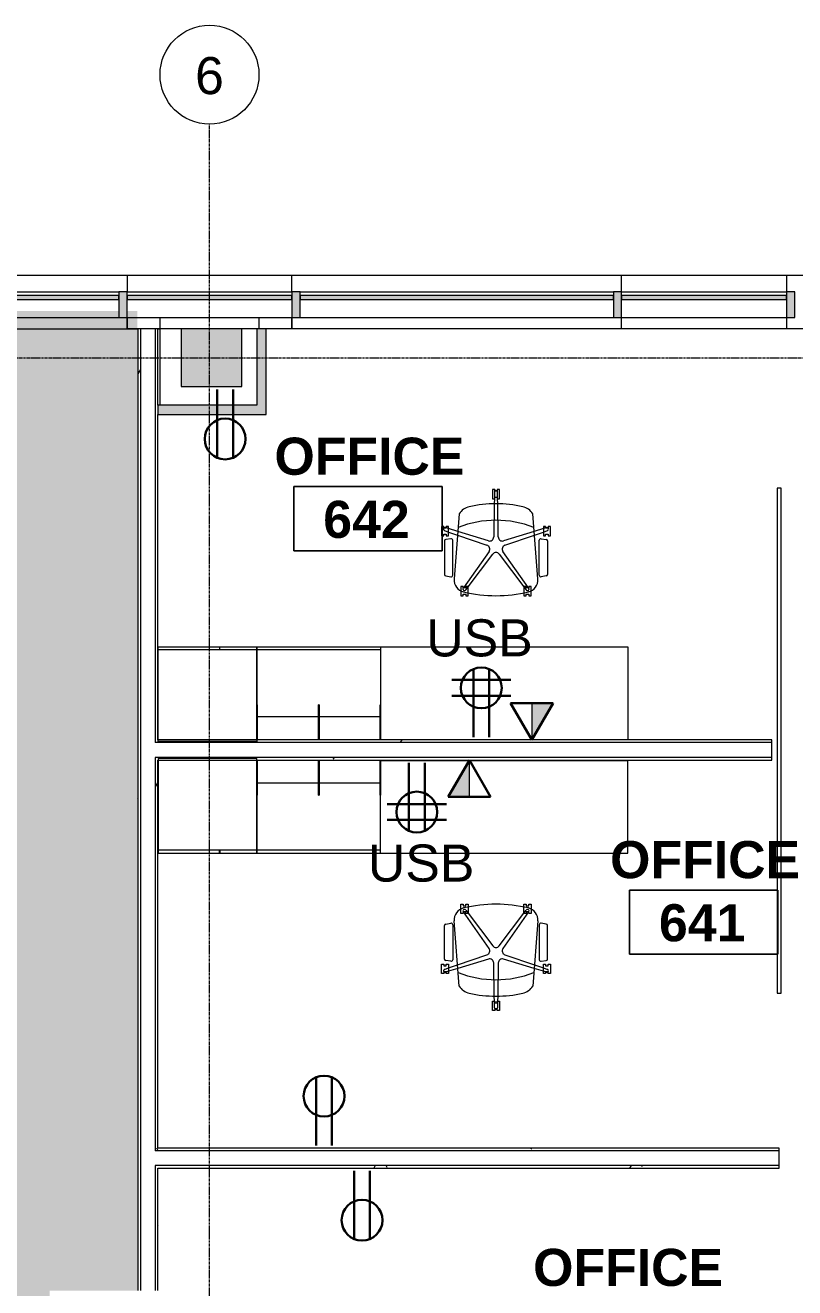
# Model space of a CAD drawing. Header units: inches. Extents: x 2468 to 4886, y -16 to 1381.
# Drawn here: x 3687.3 to 3874, y 1074.6 to 1380.8 of the extents above; entities that cross this region are included whole.
import ezdxf

# ---------------------------------------------------------------- set-up
doc = ezdxf.new("R2010")
doc.units = ezdxf.units.IN
doc.header["$MEASUREMENT"] = 0
doc.linetypes.add('Grid Line 1_2_', pattern=[0.875, 0.5, -0.125, 0.125, -0.125])
for name, color, linetype, lineweight in [('7200-WISCONSIN-AVE-6TH-FLOOR-031418_dwg', 8, 'Continuous', 9), ('A-ANNO-NOTE', 131, 'Continuous', 30), ('A-AREA-IDEN', 2, 'Continuous', 9), ('A-DETL-GENF', 92, 'Continuous', 9), ('A-GLAZ-CURT', 52, 'Continuous', 9), ('A-GLAZ-CWMG', 51, 'Continuous', 13), ('A-WALL', 113, 'Continuous', 13), ('A-WALL-PATT', 111, 'Continuous', 13), ('Bb-col', 7, 'Continuous', 9), ('Bb-cor', 7, 'Continuous', 9), ('I-FURN', 30, 'Continuous', 9), ('I-FURN-PNLS', 30, 'Continuous', 9), ('I-WALL', 2, 'Continuous', 13), ('Propidex Polylines', 7, 'Continuous', 9), ('S-COLS', 52, 'Continuous', 13), ('S-GRID', 1, 'Continuous', 9), ('S-GRID-IDEN', 1, 'Continuous', 9)]:
    doc.layers.add(name, color=color, linetype=linetype, lineweight=lineweight)
doc.styles.add('Swis721 Lt BT', font='swissl.ttf', dxfattribs={"height": 9})
doc.styles.add('Swis721 Lt BT_B', font='', dxfattribs={"height": 9})
doc.styles.get('Swis721 Lt BT_B').set_extended_font_data('Swis721 Lt BT', bold=True)
pattern_1 = [(0, (0, 0), (30.72, 7.68), [1.267, -21.773, 1.267, -21.773, -122.88]), (0, (0, 0), (30.72, 7.68), [-46.08, 1.267, -44.813, 1.267, -21.773, -53.76]), (0, (0, 0), (30.72, 7.68), [-115.2, 1.267, -14.093, 1.267, -37.133]), (120, (11.52, 3.84), (-22.011075, 22.7643), [1.267, -21.773, 1.267, -21.773, -122.88]), (120, (11.52, 3.84), (-22.011075, 22.7643), [-46.08, 1.267, -44.813, 1.267, -21.773, -53.76]), (120, (11.52, 3.84), (-22.011075, 22.7643), [-115.2, 1.267, -14.093, 1.267, -37.133]), (240, (15.36, 19.2), (-8.708925, -30.4443), [1.267, -21.773, 1.267, -21.773, -122.88]), (240, (15.36, 19.2), (-8.708925, -30.4443), [-46.08, 1.267, -44.813, 1.267, -21.773, -53.76]), (240, (15.36, 19.2), (-8.708925, -30.4443), [-115.2, 1.267, -14.093, 1.267, -37.133])]

# ---------------------------------------------------------------- blocks, each defined once
blk = doc.blocks.new('Concrete-Rectangular-Column - 14_ x 14_-4901127-6TH FLOOR POWER _ SIGNAL')
at = {"layer": 'S-COLS', "lineweight": 9}
blk.add_hatch(color=7, dxfattribs=at).paths.add_polyline_path([(-7, -7.375), (7, -7.375), (7, 7.375), (-7, 7.375)], flags=0)
at = {"layer": 'S-COLS', "color": 8, "lineweight": 20}
for p, q in [((7, 7.375), (-7, 7.375)), ((-7, 7.375), (-7, -7.375)), ((7, -7.375), (7, 7.375)), ((-7, -7.375), (7, -7.375))]:
    blk.add_line(p, q, dxfattribs=at)
blk = doc.blocks.new('F - EXECUTIVE DESK 4 - F - EXECUTIVE DESK 4-5845766-6TH FLOOR POWER _ SIGNAL')
at = {"layer": 'I-FURN'}
for p, q in [((-58, 85.61), (-58, 77.06)), ((-58, 77.06), (-58, 85.61)), ((-57.94, 77.06), (-57.94, 85.61)), ((-57.94, 85.61), (-57.94, 77.06)), ((-43.06, 85.61), (-43.06, 77.06)), ((-43.06, 77.06), (-43.06, 85.61)), ((-43, 85.61), (-43, 77.06)), ((-43, 77.06), (-43, 85.61)), ((-43, 77.06), (-43, 85.61)), ((-43, 85.61), (-43, 77.06)), ((-42.94, 77.06), (-42.94, 85.61)), ((-42.94, 85.61), (-42.94, 77.06)), ((-28.06, 85.61), (-28.06, 77.06)), ((-28.06, 77.06), (-28.06, 85.61)), ((-28, 77.06), (-28, 85.61)), ((-28, 85.61), (-28, 77.06)), ((-58, 77.06), (-57.94, 77.06)), ((-57.94, 77.06), (-58, 77.06)), ((-43.06, 77.06), (-43, 77.06)), ((-43, 77.06), (-43.06, 77.06)), ((-43, 77.06), (-42.94, 77.06)), ((-42.94, 77.06), (-43, 77.06)), ((-28.06, 77.06), (-28, 77.06)), ((-28, 77.06), (-28.06, 77.06)), ((-8.52, 50.63), (-7.95, 50.63)), ((-8.52, 49.48), (-8.52, 50.63)), ((-8.52, 48.38), (-8.52, 49.48)), ((-7.95, 50.63), (-7.95, 50.25)), ((-7.95, 50.25), (-7.33, 50.25)), ((-7.33, 50.63), (-6.77, 50.63)), ((-7.33, 50.25), (-7.33, 50.63)), ((-7.33, 49.23), (-6.77, 48.48)), ((-6.77, 50.63), (-6.77, 49.91)), ((-6.77, 49.91), (-6.77, 48.38)), ((6.77, 50.63), (7.33, 50.63)), ((6.77, 49.91), (6.77, 50.63)), ((6.77, 48.38), (6.77, 49.91)), ((6.77, 48.48), (7.33, 49.23)), ((7.33, 50.63), (7.33, 50.25)), ((7.33, 50.25), (7.95, 50.25)), ((7.95, 50.63), (8.52, 50.63)), ((7.95, 50.25), (7.95, 50.63)), ((8.52, 50.63), (8.52, 49.48)), ((8.52, 49.48), (8.52, 48.38)), ((-12.17, 45.82), (-10.94, 46.04)), ((-8.94, 30.77), (-10.16, 46.57)), ((-7.95, 48.38), (-8.52, 48.38)), ((-7.95, 48.75), (-7.95, 48.38)), ((-7.33, 48.75), (-7.95, 48.75)), ((-1.69, 39.89), (-7.92, 48.75)), ((-7.33, 48.38), (-7.33, 48.75)), ((-6.77, 48.38), (-7.33, 48.38)), ((-6.77, 48.48), (-0.8, 40.54)), ((0.8, 40.54), (6.77, 48.48)), ((7.92, 48.75), (1.69, 39.89)), ((7.33, 48.38), (6.77, 48.38)), ((7.33, 48.75), (7.33, 48.38)), ((7.95, 48.75), (7.33, 48.75)), ((7.95, 48.38), (7.95, 48.75)), ((8.52, 48.38), (7.95, 48.38)), ((10.16, 46.57), (8.94, 30.77)), ((12.17, 45.82), (10.94, 46.04)), ((-12.48, 37.34), (-12.48, 45.45)), ((-10.5, 45.67), (-10.5, 37.17)), ((10.5, 45.67), (10.5, 37.17)), ((12.48, 37.34), (12.48, 45.45)), ((-10.93, 36.8), (-12.16, 36.97)), ((-9.34, 35.92), (-2.18, 38.37)), ((-1.84, 37.32), (-9.27, 35.04)), ((9.27, 35.04), (1.84, 37.32)), ((2.18, 38.37), (9.34, 35.92)), ((10.93, 36.8), (12.16, 36.97)), ((-13.24, 36.1), (-12.68, 36.1)), ((-13.24, 33.85), (-13.24, 36.1)), ((-12.68, 33.85), (-13.24, 33.85)), ((-12.68, 36.1), (-12.68, 35.72)), ((-12.68, 35.72), (-12.05, 35.72)), ((-12.68, 34.22), (-12.68, 33.85)), ((-12.05, 34.22), (-12.68, 34.22)), ((-12.48, 34.84), (-11.49, 35.18)), ((-12.05, 34.18), (-12.25, 34.12)), ((-12.05, 36.1), (-11.49, 36.1)), ((-12.05, 35.72), (-12.05, 36.1)), ((-12.05, 33.84), (-12.05, 34.22)), ((-11.49, 33.84), (-12.05, 33.84)), ((-11.49, 34.36), (-12.01, 34.2)), ((-11.49, 36.1), (-11.49, 33.84)), ((-11.49, 35.18), (-9.34, 35.92)), ((-9.27, 35.04), (-11.49, 34.36)), ((-0.42, 28.36), (-0.55, 36.38)), ((0.55, 36.38), (0.42, 28.36)), ((11.49, 34.36), (9.27, 35.04)), ((9.34, 35.92), (11.49, 35.18)), ((11.49, 36.1), (12.05, 36.1)), ((11.49, 33.85), (11.49, 36.1)), ((11.49, 35.18), (12.48, 34.84)), ((12.01, 34.2), (11.49, 34.36)), ((12.05, 33.85), (11.49, 33.85)), ((12.05, 36.1), (12.05, 35.72)), ((12.05, 35.72), (12.68, 35.72)), ((12.05, 34.22), (12.05, 33.85)), ((12.68, 34.22), (12.05, 34.22)), ((12.25, 34.12), (12.05, 34.18)), ((12.68, 36.1), (13.24, 36.1)), ((12.68, 35.72), (12.68, 36.1)), ((12.68, 33.84), (12.68, 34.22)), ((13.24, 33.84), (12.68, 33.84)), ((13.24, 36.1), (13.24, 33.84)), ((-0.4, 27.11), (-0.42, 28.36)), ((0.42, 28.36), (0.4, 27.11)), ((-0.87, 27.11), (-0.31, 27.11)), ((-0.87, 24.87), (-0.87, 27.11)), ((-0.31, 24.87), (-0.87, 24.87)), ((-0.38, 25.5), (-0.4, 27.11)), ((-0.31, 27.11), (-0.31, 26.74)), ((-0.31, 26.74), (0.31, 26.74)), ((-0.31, 25.24), (-0.31, 24.87)), ((0.31, 25.24), (-0.31, 25.24)), ((0.31, 27.11), (0.88, 27.11)), ((0.31, 26.74), (0.31, 27.11)), ((0.31, 24.86), (0.31, 25.24)), ((0.88, 24.86), (0.31, 24.86)), ((0.4, 27.11), (0.38, 25.5)), ((0.88, 27.11), (0.88, 24.86))]:
    blk.add_line(p, q, dxfattribs=at)
for centre, radius, start, end in [((-7.17, 46.8), 3, 103.1926, 184.4149), ((-7.64, 49.02), 0.377, 146.6285, 201), ((-7.64, 49.02), 0.377, 82.7528, 141), ((0, 16.2), 34.43, 76.8074, 103.1926), ((-7.64, 49.02), 0.377, 36, 81), ((7.64, 49.02), 0.377, 84, 144), ((7.64, 49.02), 0.377, 39, 82.7592), ((7.17, 46.8), 3, 355.5851, 76.8074), ((7.64, 49.02), 0.377, 9, 33.3715), ((7.64, 49.02), 0.377, 326.3254, 9), ((-10.87, 45.67), 0.375, 0, 100), ((-7.64, 49.02), 0.377, 201, 213.6746), ((10.87, 45.67), 0.375, 80, 180), ((-12.1, 45.45), 0.375, 100, 180), ((12.1, 45.45), 0.375, 0, 80), ((-2.51, 39.31), 1, 342, 35.0912), ((0, 41.14), 1, 216.9088, 270), ((0, 41.14), 1, 270, 323.0912), ((2.51, 39.31), 1, 144.9088, 198), ((-12.1, 37.34), 0.375, 180, 262), ((-10.87, 37.17), 0.375, 262, 0), ((-2.51, 39.31), 1, 288.9088, 315.4544), ((-1.55, 36.37), 1, 54, 107.0912), ((-2.51, 39.31), 1, 317.9659, 342), ((-1.55, 36.37), 1, 0.9088, 54), ((1.55, 36.37), 1, 126, 179.0912), ((1.55, 36.37), 1, 72.9088, 126), ((2.51, 39.31), 1, 198, 222.0341), ((2.51, 39.31), 1, 224.5456, 251.0912), ((10.87, 37.17), 0.375, 180, 278), ((12.1, 37.34), 0.375, 278, 0), ((-12.36, 34.48), 0.377, 153, 213), ((-12.36, 34.48), 0.377, 108, 146.6414), ((-12.36, 34.48), 0.377, 213.9151, 224.5315), ((-12.36, 34.48), 0.377, 228, 288), ((0, 57.72), 25.39, 248.7648, 291.2352), ((12.36, 34.48), 0.377, 252, 312), ((12.36, 34.48), 0.377, 33.3586, 72), ((12.36, 34.48), 0.377, 327, 27), ((-5.62, 32.91), 3.95, 212.6919, 257.3081), ((5.62, 32.91), 3.95, 282.6919, 327.3081), ((0, 57.86), 29.53, 257.3081, 282.6919), ((0, 25.5), 0.377, 180, 210), ((0, 25.5), 0.377, 213.5582, 224.2857), ((0, 25.5), 0.377, 225, 315), ((0, 25.5), 0.377, 330, 0)]:
    blk.add_arc(centre, radius, start, end, dxfattribs=at)
at = {"layer": 'I-FURN-PNLS'}
for p, q in [((-58, 86), (-82, 86)), ((-82, 86), (-82, 63)), ((-58, 63), (-58, 86)), ((-58, 85.61), (-58, 77.06)), ((-58, 85.61), (-58, 77.06)), ((-57.94, 77.06), (-57.94, 85.61)), ((-43.06, 85.61), (-43.06, 77.06)), ((-43, 85.61), (-43, 77.06)), ((-43, 77.06), (-43, 85.61)), ((-42.94, 77.06), (-42.94, 85.61)), ((-28.06, 85.61), (-28.06, 77.06)), ((-28, 77.06), (-28, 85.61)), ((-28, 85.61), (-28, 85.53)), ((-28, 85.53), (32, 85.53)), ((32, 85.53), (32, 85.61)), ((32, 85.53), (32, 85.61)), ((32, 63), (32, 85.53)), ((-58, 80), (-58, 77.06)), ((-43.06, 80), (-57.94, 80)), ((-28.06, 80), (-42.94, 80)), ((-28, 77.06), (-28, 80)), ((-58, 77.06), (-57.94, 77.06)), ((-58, 77.06), (-58, 63.75)), ((-58, 77.06), (-58, 63)), ((-43.06, 77.06), (-43, 77.06)), ((-43, 77.06), (-42.94, 77.06)), ((-28.06, 77.06), (-28, 77.06)), ((-28, 63.75), (-28, 77.06)), ((-67.12, 63.75), (-82, 63.75)), ((-82, 63.75), (-82, 63)), ((-67.12, 63.75), (-82, 63.75)), ((-82, 63.75), (-82, 63)), ((-67.12, 63.75), (-82, 63.75)), ((-82, 63.75), (-82, 63)), ((-82, 63), (-58, 63)), ((-82, 63), (-67.12, 63)), ((-82, 63), (-67.12, 63)), ((-82, 63), (-67.12, 63)), ((-67.12, 63), (-67.12, 63.75)), ((-67.12, 63), (-67.12, 63.75)), ((-67.12, 63), (-67.12, 63.75)), ((-58, 63.75), (-67, 63.75)), ((-67, 63.75), (-67, 63)), ((-67, 63), (-58, 63)), ((-58, 63), (-58, 63.75)), ((-58, 63.75), (-58, 63)), ((-28, 63.75), (-58, 63.75)), ((-58, 63.75), (-58, 63)), ((-28, 63.75), (-58, 63.75)), ((-58, 63.75), (-58, 63)), ((-58, 63), (-28, 63)), ((-58, 63), (-28, 63)), ((-58, 63), (-28, 63)), ((-58, 63), (32, 63)), ((-28, 63), (-28, 63.75)), ((-28, 63), (-28, 63.75)), ((-28, 63), (-28, 63.75))]:
    blk.add_line(p, q, dxfattribs=at)
blk = doc.blocks.new('F - EXECUTIVE DESK 4 - F - EXECUTIVE DESK 4-V60-6TH FLOOR POWER _ SIGNAL')
at = {"layer": 'I-FURN'}
for p, q in [((-0.87, -24.87), (-0.87, -27.11)), ((-0.31, -24.87), (-0.87, -24.87)), ((-0.87, -27.11), (-0.31, -27.11)), ((-0.4, -27.11), (-0.42, -28.36)), ((-0.38, -25.5), (-0.4, -27.11)), ((-0.31, -25.24), (-0.31, -24.87)), ((0.31, -25.24), (-0.31, -25.24)), ((-0.31, -27.11), (-0.31, -26.74)), ((-0.31, -26.74), (0.31, -26.74)), ((0.88, -24.86), (0.31, -24.86)), ((0.31, -24.86), (0.31, -25.24)), ((0.31, -26.74), (0.31, -27.11)), ((0.31, -27.11), (0.88, -27.11)), ((0.4, -27.11), (0.38, -25.5)), ((0.42, -28.36), (0.4, -27.11)), ((0.88, -27.11), (0.88, -24.86)), ((-0.42, -28.36), (-0.55, -36.38)), ((0.55, -36.38), (0.42, -28.36)), ((-8.94, -30.77), (-10.16, -46.57)), ((10.16, -46.57), (8.94, -30.77)), ((-13.24, -33.85), (-13.24, -36.1)), ((-12.68, -33.85), (-13.24, -33.85)), ((-13.24, -36.1), (-12.68, -36.1)), ((-12.68, -34.22), (-12.68, -33.85)), ((-12.05, -34.22), (-12.68, -34.22)), ((-12.68, -36.1), (-12.68, -35.72)), ((-12.68, -35.72), (-12.05, -35.72)), ((-12.48, -34.84), (-11.49, -35.18)), ((-12.05, -34.18), (-12.25, -34.12)), ((-11.49, -33.84), (-12.05, -33.84)), ((-12.05, -33.84), (-12.05, -34.22)), ((-12.05, -35.72), (-12.05, -36.1)), ((-12.05, -36.1), (-11.49, -36.1)), ((-11.49, -34.36), (-12.01, -34.2)), ((-11.49, -36.1), (-11.49, -33.84)), ((-9.27, -35.04), (-11.49, -34.36)), ((-11.49, -35.18), (-9.34, -35.92)), ((-9.34, -35.92), (-2.18, -38.37)), ((-1.84, -37.32), (-9.27, -35.04)), ((9.27, -35.04), (1.84, -37.32)), ((2.18, -38.37), (9.34, -35.92)), ((11.49, -34.36), (9.27, -35.04)), ((9.34, -35.92), (11.49, -35.18)), ((11.49, -33.85), (11.49, -36.1)), ((12.05, -33.85), (11.49, -33.85)), ((12.01, -34.2), (11.49, -34.36)), ((11.49, -35.18), (12.48, -34.84)), ((11.49, -36.1), (12.05, -36.1)), ((12.05, -34.22), (12.05, -33.85)), ((12.25, -34.12), (12.05, -34.18)), ((12.68, -34.22), (12.05, -34.22)), ((12.05, -36.1), (12.05, -35.72)), ((12.05, -35.72), (12.68, -35.72)), ((13.24, -33.84), (12.68, -33.84)), ((12.68, -33.84), (12.68, -34.22)), ((12.68, -35.72), (12.68, -36.1)), ((12.68, -36.1), (13.24, -36.1)), ((13.24, -36.1), (13.24, -33.84)), ((-12.48, -37.34), (-12.48, -45.45)), ((-10.93, -36.8), (-12.16, -36.97)), ((-10.5, -45.67), (-10.5, -37.17)), ((10.5, -45.67), (10.5, -37.17)), ((10.93, -36.8), (12.16, -36.97)), ((12.48, -37.34), (12.48, -45.45)), ((-1.69, -39.89), (-7.92, -48.75)), ((-6.77, -48.48), (-0.8, -40.54)), ((0.8, -40.54), (6.77, -48.48)), ((7.92, -48.75), (1.69, -39.89)), ((-12.17, -45.82), (-10.94, -46.04)), ((12.17, -45.82), (10.94, -46.04)), ((-8.52, -48.38), (-8.52, -49.48)), ((-7.95, -48.38), (-8.52, -48.38)), ((-7.95, -48.75), (-7.95, -48.38)), ((-7.33, -48.75), (-7.95, -48.75)), ((-6.77, -48.38), (-7.33, -48.38)), ((-7.33, -48.38), (-7.33, -48.75)), ((-7.33, -49.23), (-6.77, -48.48)), ((-6.77, -49.91), (-6.77, -48.38)), ((6.77, -48.38), (6.77, -49.91)), ((7.33, -48.38), (6.77, -48.38)), ((6.77, -48.48), (7.33, -49.23)), ((7.33, -48.75), (7.33, -48.38)), ((7.95, -48.75), (7.33, -48.75)), ((8.52, -48.38), (7.95, -48.38)), ((7.95, -48.38), (7.95, -48.75)), ((8.52, -49.48), (8.52, -48.38)), ((-8.52, -49.48), (-8.52, -50.63)), ((-8.52, -50.63), (-7.95, -50.63)), ((-7.95, -50.63), (-7.95, -50.25)), ((-7.95, -50.25), (-7.33, -50.25)), ((-7.33, -50.25), (-7.33, -50.63)), ((-7.33, -50.63), (-6.77, -50.63)), ((-6.77, -50.63), (-6.77, -49.91)), ((6.77, -49.91), (6.77, -50.63)), ((6.77, -50.63), (7.33, -50.63)), ((7.33, -50.63), (7.33, -50.25)), ((7.33, -50.25), (7.95, -50.25)), ((7.95, -50.25), (7.95, -50.63)), ((7.95, -50.63), (8.52, -50.63)), ((8.52, -50.63), (8.52, -49.48)), ((-58, -77.06), (-58, -85.61)), ((-57.94, -77.06), (-58, -77.06)), ((-58, -77.06), (-57.94, -77.06)), ((-58, -85.61), (-58, -77.06)), ((-57.94, -85.61), (-57.94, -77.06)), ((-57.94, -77.06), (-57.94, -85.61)), ((-43, -77.06), (-43.06, -77.06)), ((-43.06, -77.06), (-43.06, -85.61)), ((-43.06, -85.61), (-43.06, -77.06)), ((-43.06, -77.06), (-43, -77.06)), ((-43, -77.06), (-43, -85.61)), ((-42.94, -77.06), (-43, -77.06)), ((-43, -77.06), (-42.94, -77.06)), ((-43, -85.61), (-43, -77.06)), ((-43, -85.61), (-43, -77.06)), ((-43, -77.06), (-43, -85.61)), ((-42.94, -85.61), (-42.94, -77.06)), ((-42.94, -77.06), (-42.94, -85.61)), ((-28, -77.06), (-28.06, -77.06)), ((-28.06, -77.06), (-28.06, -85.61)), ((-28.06, -85.61), (-28.06, -77.06)), ((-28.06, -77.06), (-28, -77.06)), ((-28, -85.61), (-28, -77.06)), ((-28, -77.06), (-28, -85.61))]:
    blk.add_line(p, q, dxfattribs=at)
for centre, radius, start, end in [((0, -25.5), 0.377, 150, 180), ((0, -25.5), 0.377, 135.7143, 146.4418), ((0, -25.5), 0.377, 45, 135), ((0, -25.5), 0.377, 360, 30), ((-5.62, -32.91), 3.95, 102.6919, 147.3081), ((0, -57.86), 29.53, 77.3081, 102.6919), ((5.62, -32.91), 3.95, 32.6919, 77.3081), ((0, -57.72), 25.39, 68.7648, 111.2352), ((-12.36, -34.48), 0.377, 147, 207), ((-12.36, -34.48), 0.377, 135.4685, 146.0849), ((-12.36, -34.48), 0.377, 213.3586, 252), ((-12.36, -34.48), 0.377, 72, 132), ((-1.55, -36.37), 1, 306, 359.0912), ((1.55, -36.37), 1, 180.9088, 234), ((12.36, -34.48), 0.377, 48, 108), ((12.36, -34.48), 0.377, 288, 326.6414), ((12.36, -34.48), 0.377, 333, 33), ((-12.1, -37.34), 0.375, 98, 180), ((-10.87, -37.17), 0.375, 0, 98), ((-2.51, -39.31), 1, 44.5456, 71.0912), ((-1.55, -36.37), 1, 252.9088, 306), ((-2.51, -39.31), 1, 18, 42.0341), ((-2.51, -39.31), 1, 324.9088, 18), ((1.55, -36.37), 1, 234, 287.0912), ((2.51, -39.31), 1, 162, 215.0912), ((2.51, -39.31), 1, 137.9659, 162), ((2.51, -39.31), 1, 108.9088, 135.4544), ((10.87, -37.17), 0.375, 82, 180), ((12.1, -37.34), 0.375, 0, 82), ((0, -41.14), 1, 90, 143.0912), ((0, -41.14), 1, 36.9088, 90), ((-12.1, -45.45), 0.375, 180, 260), ((-10.87, -45.67), 0.375, 260, 0), ((10.87, -45.67), 0.375, 180, 280), ((12.1, -45.45), 0.375, 280, 0), ((-7.17, -46.8), 3, 175.5851, 256.8074), ((-7.64, -49.02), 0.377, 146.3254, 189), ((7.17, -46.8), 3, 283.1926, 4.4149), ((7.64, -49.02), 0.377, 21, 33.6746), ((7.64, -49.02), 0.377, 6, 21), ((7.64, -49.02), 0.377, 351, 6), ((-7.64, -49.02), 0.377, 189, 213.3715), ((-7.64, -49.02), 0.377, 219, 277.2472), ((0, -16.2), 34.43, 256.8074, 283.1926), ((-7.64, -49.02), 0.377, 279, 324), ((7.64, -49.02), 0.377, 216, 231), ((7.64, -49.02), 0.377, 231, 246), ((7.64, -49.02), 0.377, 246, 261), ((7.64, -49.02), 0.377, 261, 276), ((7.64, -49.02), 0.377, 277.2408, 291), ((7.64, -49.02), 0.377, 291, 306), ((7.64, -49.02), 0.377, 306, 321), ((7.64, -49.02), 0.377, 326.6285, 336), ((7.64, -49.02), 0.377, 336, 351)]:
    blk.add_arc(centre, radius, start, end, dxfattribs=at)
at = {"layer": 'I-FURN-PNLS'}
for p, q in [((-82, -63), (-58, -63)), ((-82, -86), (-82, -63)), ((-82, -63), (-67.12, -63)), ((-82, -63.75), (-82, -63)), ((-82, -63), (-67.12, -63)), ((-82, -63.75), (-82, -63)), ((-82, -63), (-67.12, -63)), ((-82, -63.75), (-82, -63)), ((-67.12, -63.75), (-82, -63.75)), ((-67.12, -63.75), (-82, -63.75)), ((-67.12, -63.75), (-82, -63.75)), ((-67.12, -63), (-67.12, -63.75)), ((-67.12, -63), (-67.12, -63.75)), ((-67.12, -63), (-67.12, -63.75)), ((-67, -63), (-58, -63)), ((-67, -63.75), (-67, -63)), ((-58, -63.75), (-67, -63.75)), ((-58, -63), (-58, -86)), ((-58, -63), (-58, -63.75)), ((-58, -63), (-28, -63)), ((-58, -63.75), (-58, -63)), ((-58, -63), (-28, -63)), ((-58, -63.75), (-58, -63)), ((-58, -63), (-28, -63)), ((-58, -63.75), (-58, -63)), ((-58, -63), (32, -63)), ((-58, -77.06), (-58, -63)), ((-58, -77.06), (-58, -63.75)), ((-28, -63.75), (-58, -63.75)), ((-28, -63.75), (-58, -63.75)), ((-28, -63), (-28, -63.75)), ((-28, -63), (-28, -63.75)), ((-28, -63), (-28, -63.75)), ((-28, -63.75), (-28, -77.06)), ((32, -63), (32, -85.53)), ((-58, -77.06), (-57.94, -77.06)), ((-58, -85.61), (-58, -77.06)), ((-58, -80), (-58, -77.06)), ((-58, -85.61), (-58, -77.06)), ((-57.94, -77.06), (-57.94, -85.61)), ((-43.06, -77.06), (-43, -77.06)), ((-43.06, -85.61), (-43.06, -77.06)), ((-43, -77.06), (-42.94, -77.06)), ((-43, -85.61), (-43, -77.06)), ((-43, -77.06), (-43, -85.61)), ((-42.94, -77.06), (-42.94, -85.61)), ((-28.06, -77.06), (-28, -77.06)), ((-28.06, -85.61), (-28.06, -77.06)), ((-28, -77.06), (-28, -85.61)), ((-28, -77.06), (-28, -80)), ((-43.06, -80), (-57.94, -80)), ((-28.06, -80), (-42.94, -80)), ((-28, -85.53), (32, -85.53)), ((-28, -85.61), (-28, -85.53)), ((32, -85.53), (32, -85.61)), ((32, -85.53), (32, -85.61)), ((-58, -86), (-82, -86))]:
    blk.add_line(p, q, dxfattribs=at)
blk = doc.blocks.new('System Panel - Glazed-5942874-6TH FLOOR POWER _ SIGNAL')
at = {"layer": 'A-GLAZ-CURT', "lineweight": 13}
for p, q in [((61.25, 0.5), (-61.25, 0.5)), ((-61.25, 0.5), (-61.25, -0.5)), ((61.25, -0.5), (61.25, 0.5)), ((-61.25, -0.5), (61.25, -0.5))]:
    blk.add_line(p, q, dxfattribs=at)
blk = doc.blocks.new('System Panel - Glazed-5927131-6TH FLOOR POWER _ SIGNAL')
at = {"layer": 'A-GLAZ-CURT'}
blk.add_hatch(color=7, dxfattribs=at).paths.add_polyline_path([(-38, 0.5), (-38, -0.5), (38, -0.5), (38, 0.5), (25.89, 0.5)], flags=0)
at = {"layer": 'A-GLAZ-CURT', "color": 8, "lineweight": 20}
for p, q in [((38, 0.5), (-38, 0.5)), ((-38, 0.5), (-38, -0.5)), ((38, -0.5), (38, 0.5)), ((-38, -0.5), (38, -0.5))]:
    blk.add_line(p, q, dxfattribs=at)
blk = doc.blocks.new('System Panel - Glazed-5927132-6TH FLOOR POWER _ SIGNAL')
at = {"layer": 'A-GLAZ-CURT'}
blk.add_hatch(color=7, dxfattribs=at).paths.add_polyline_path([(-20, 0.5), (-20, -0.5), (20, -0.5), (20, 0.5)], flags=0)
at = {"layer": 'A-GLAZ-CURT', "color": 8, "lineweight": 20}
for p, q in [((20, 0.5), (-20, 0.5)), ((-20, 0.5), (-20, -0.5)), ((20, -0.5), (20, 0.5)), ((-20, -0.5), (20, -0.5))]:
    blk.add_line(p, q, dxfattribs=at)
blk = doc.blocks.new('Rectangular Mullion - 2_ x 6_ rectangular-5927116-6TH FLOOR POWER _ SIGNAL')
at = {"layer": 'A-GLAZ-CWMG', "lineweight": 9}
blk.add_hatch(color=7, dxfattribs=at).paths.add_polyline_path([(-1, 1.37), (1, 1.37), (1, -4.88), (-1, -4.88), (-1, -3.1)], flags=0)
at = {"layer": 'A-GLAZ-CWMG', "color": 8, "lineweight": 20}
for p, q in [((-1, 1.37), (1, 1.37)), ((-1, -4.88), (-1, 1.37)), ((1, 1.37), (1, -4.88)), ((1, -4.88), (-1, -4.88))]:
    blk.add_line(p, q, dxfattribs=at)
blk = doc.blocks.new('Rectangular Mullion - 2_ x 6_ rectangular-5911032-6TH FLOOR POWER _ SIGNAL')
at = {"layer": 'A-GLAZ-CWMG', "lineweight": 9}
for p, q in [((4354, 1316.13), (4430, 1316.13)), ((4354, 1309.88), (4430, 1309.88))]:
    blk.add_line(p, q, dxfattribs=at)
blk = doc.blocks.new('Rectangular Mullion - 2_ x 6_ rectangular-5911033-6TH FLOOR POWER _ SIGNAL')
at = {"layer": 'A-GLAZ-CWMG', "lineweight": 9}
for p, q in [((3112, 1316.13), (3152, 1316.13)), ((3112, 1309.88), (3152, 1309.88))]:
    blk.add_line(p, q, dxfattribs=at)
blk = doc.blocks.new('7200-WISCONSIN-AVE-6TH-FLOOR-031418_dwg-5450642-6TH FLOOR POWER _ SIGNAL')
at = {"layer": 'Bb-col'}
for p, q in [((3720, 1288.63), (3720, 1309.88)), ((3720, 1288.63), (3720, 1309.88)), ((3744, 1309.88), (3744, 1307.13)), ((3744, 1309.88), (3744, 1307.13))]:
    blk.add_line(p, q, dxfattribs=at)
at = {"layer": 'Bb-cor'}
for p, q in [((3712, 1320.13), (3712, 1316.13)), ((3832, 1307.13), (3832, 1309.88)), ((3872, 1309.88), (3872, 1307.13)), ((3719.48, 1307.13), (3720, 1307.13)), ((3752, 1307.13), (3745.75, 1307.13))]:
    blk.add_line(p, q, dxfattribs=at)
at = {"layer": 'Bb-cor', "flags": 128}
for points in [[(3632, 1320.13), (3712, 1320.13), (3752, 1320.13)], [(3752, 1316.13), (3752, 1320.13), (3832, 1320.13)], [(3832, 1316.13), (3832, 1320.13), (3872, 1320.13), (3872, 1316.13)], [(3872, 1320.13), (3952, 1320.13), (3992, 1320.13)], [(3632, 1309.88), (3632, 1307.13), (3712, 1307.13)], [(3712, 1309.88), (3712, 1307.13), (3714.61, 1307.13)], [(3947.94, 1307.13), (3872, 1307.13), (3832, 1307.13), (3752, 1307.13), (3752, 1309.88)]]:
    blk.add_lwpolyline(points, dxfattribs=at)
at = {"layer": 'Propidex Polylines'}
for p, q in [((3725.12, 1307.13), (3719.48, 1307.13)), ((3743.5, 1307.13), (3739.87, 1307.13))]:
    blk.add_line(p, q, dxfattribs=at)
at = {"layer": 'Propidex Polylines', "flags": 128}
for points in [[(3714.61, 1307.13), (3712, 1307.13), (3712, 1309.88)], [(3752, 1309.88), (3752, 1307.13), (3745.75, 1307.13)], [(3872, 1309.88), (3872, 1307.13), (3832, 1307.13), (3832, 1309.88)]]:
    blk.add_lwpolyline(points, dxfattribs=at)
blk = doc.blocks.new('Room Tag - Room Name and Number-3379422-6TH FLOOR POWER _ SIGNAL')
at = {"layer": 'A-AREA-IDEN'}
for p, q in [((-0.1881, -0.1636), (-0.1881, -0.0018)), ((-0.1881, -0.0018), (0.1869, -0.0018)), ((0.1869, -0.0018), (-0.1881, -0.0018)), ((-0.1881, -0.0018), (-0.1881, -0.1636)), ((0.1869, -0.0018), (0.1869, -0.1636)), ((0.1869, -0.1636), (0.1869, -0.0018)), ((0.1869, -0.1636), (-0.1881, -0.1636)), ((-0.1881, -0.1636), (0.1869, -0.1636))]:
    blk.add_line(p, q, dxfattribs=at)
blk = doc.blocks.new('Grid - Grid Head - Circle-50561-6TH FLOOR POWER _ SIGNAL')
at = {"layer": 'S-GRID-IDEN'}
blk.add_circle((0, 0), 0.125, dxfattribs=at)

msp = doc.modelspace()

# ---------------------------------------------------------------- hatches: boundary and pattern name
at = {"layer": 'A-ANNO-NOTE', "lineweight": 9}
for points in [[(3810.2, 1207.44), (3815.36, 1216.37), (3810.2, 1216.37)], [(3795.05, 1193.63), (3795.05, 1202.56), (3789.89, 1193.63), (3791.79, 1193.63)]]:
    msp.add_hatch(color=256, dxfattribs=at).paths.add_polyline_path(points, flags=0)
at = {"layer": 'A-DETL-GENF'}
h = msp.add_hatch(color=9, dxfattribs=at)
h.paths.add_polyline_path([(3783.5, 691.12), (3829.75, 691.12), (3829.75, 712.12), (3783.5, 712.12), (3783.5, 709.01)], flags=0)
h.paths.add_polyline_path([(3839.7, 715.62), (3960.5, 715.62), (3960.5, 808.12), (3960, 808.12), (3960, 831.12), (3957.25, 831.12), (3957.25, 833.98), (3917.25, 833.98), (3917.25, 831.12), (3916, 831.12), (3916, 808.62), (3783.5, 808.62), (3783.5, 715.62), (3835.12, 715.62)], flags=0)
h.paths.add_polyline_path([(3780, 715.62), (3780, 831.12), (3744, 831.12), (3744, 808.12), (3720, 808.12), (3720, 831.12), (3718.25, 831.12), (3718.25, 833.98), (3678.25, 833.98), (3678.25, 831.12), (3676, 831.12), (3676, 715.62), (3776.06, 715.62)], flags=0)
h.paths.add_polyline_path([(3672.5, 715.62), (3672.5, 831.12), (3643.5, 831.12), (3643.5, 715.62)], flags=0)
h.paths.add_polyline_path([(3969.31, 766.13), (3982.75, 766.13), (3982.75, 808.12), (3964, 808.12), (3964, 766.13)], flags=0)
h.paths.add_polyline_path([(2815.72, 1310.42), (2809.11, 1330.21), (2811, 1330.85), (2817.62, 1311.05)], flags=0)
h.paths.add_polyline_path([(2662.35, 805.76), (2833.81, 865.19), (2817.01, 915.45), (2808.71, 912.67), (2787.78, 975.27), (2795.61, 977.89), (2771.67, 1049.52), (2757.94, 1044.93), (2750.33, 1067.69), (2773.1, 1075.3), (2780.7, 1052.54), (2776.41, 1051.1), (2801.46, 976.15), (2793.63, 973.54), (2812.34, 917.58), (2819.22, 919.88), (2837.85, 864.14), (2922.38, 892.4), (2921.3, 895.52), (2921.77, 895.69), (2903.61, 948.09), (2940.61, 960.46), (2946.33, 943.39), (2990.89, 958.29), (2982.89, 982.23), (2986.21, 983.34), (2986.92, 981.21), (3035.29, 997.38), (3034.02, 1001.17), (3037.82, 1002.44), (3036.55, 1006.23), (3040.34, 1007.5), (3028.3, 1043.54), (3024.5, 1042.29), (3023.23, 1046.07), (3019.44, 1044.8), (3018.17, 1048.59), (3012.48, 1046.69), (3011.37, 1050.01), (3045.52, 1061.42), (2993.52, 1216.96), (2845.1, 1167.35), (2876.96, 1072.03), (2919.16, 1086.14), (2939.29, 1025.91), (2968.69, 1035.74), (2973.53, 1021.28), (2970.21, 1020.17), (2966.48, 1031.31), (2929.08, 1018.81), (2927.97, 1022.13), (2930.76, 1023.06), (2912.53, 1077.6), (2868.9, 1063.01), (2887.13, 1008.48), (2895.72, 1011.35), (2896.83, 1008.03), (2884.92, 1004.05), (2834.67, 1154.37), (2833.37, 1153.94), (2826.91, 1173.26), (2846.23, 1179.72), (2836.84, 1207.82), (2848.69, 1211.78), (2857.89, 1184.28), (2938.5, 1211.22), (2906.8, 1306.07), (2826.19, 1279.12), (2835.38, 1251.61), (2823.52, 1247.65), (2803.89, 1306.46), (2815.72, 1310.42), (2824.92, 1282.91), (2905.53, 1309.86), (2897.68, 1333.34), (2810.17, 1333.34), (2810.92, 1331.08), (2809.03, 1330.45), (2808.06, 1333.34), (2661, 1333.34), (2670.13, 1306.03), (2658.28, 1302.07), (2649.08, 1329.57), (2560.85, 1300.08), (2592.56, 1205.24), (2680.78, 1234.73), (2671.59, 1262.24), (2683.45, 1266.2), (2703.1, 1207.4), (2691.25, 1203.43), (2682.05, 1230.94), (2593.82, 1201.45), (2625.53, 1106.6), (2713.76, 1136.1), (2704.56, 1163.6), (2716.42, 1167.56), (2725.81, 1139.47), (2745.11, 1145.92), (2751.57, 1126.59), (2751.21, 1126.48), (2763.58, 1089.49), (2758.84, 1087.9), (2742.83, 1135.8), (2576.39, 1080.16), (2605.71, 992.43), (2750.33, 1040.78), (2751.44, 1037.46), (2603.5, 988), (2506.5, 1278.2), (2552.5, 1293.58), (2553.61, 1290.26), (2510.93, 1275.99), (2574.8, 1084.9), (2617.47, 1099.17), (2616.04, 1103.43), (2622.21, 1105.49), (2546.04, 1333.34), (2499.16, 1333.34), (2499.16, 1306.46), (2495.66, 1306.46), (2495.66, 1333.34), (2470.57, 1333.34), (2470.57, 1306.46), (2484.96, 1306.46), (2588.65, 996.28), (2597.66, 999.29), (2660.71, 810.66)], flags=0)
h.paths.add_polyline_path([(3830.75, 812.12), (3885.5, 812.12), (3885.5, 831.12), (3872, 831.12), (3872, 833.98), (3797, 833.98), (3797, 831.12), (3783.5, 831.12), (3783.5, 812.12), (3829.54, 812.12)], flags=0)
h.paths.add_polyline_path([(3912.5, 812.12), (3912.5, 831.12), (3889, 831.12), (3889, 812.12)], flags=0)
h.paths.add_polyline_path([(3678.54, 896.62), (3714.46, 896.62), (3714.46, 1046.38), (3693.25, 1046.38), (3693.25, 1073.88), (3714.46, 1073.88), (3714.46, 1311.48), (3712, 1311.48), (3712, 1309.88), (3710, 1309.88), (3710, 1311.48), (3634, 1311.48), (3634, 1309.88), (3632, 1309.88), (3632, 1311.48), (3592, 1311.48), (3592, 1309.88), (3590, 1309.88), (3590, 1311.48), (3514, 1311.48), (3514, 1309.88), (3512, 1309.88), (3512, 1311.48), (3472, 1311.48), (3472, 1309.88), (3470, 1309.88), (3470, 1311.48), (3394, 1311.48), (3394, 1309.88), (3392, 1309.88), (3392, 1311.48), (3352, 1311.48), (3352, 1309.88), (3350, 1309.88), (3350, 1311.48), (3274, 1311.48), (3274, 1309.88), (3272, 1309.88), (3272, 1311.48), (3232, 1311.48), (3232, 1309.88), (3230, 1309.88), (3230, 1311.48), (3154, 1311.48), (3154, 1309.88), (3152, 1309.88), (3152, 1311.48), (3112, 1311.48), (3112, 1309.88), (3110, 1309.88), (3110, 1311.48), (3034, 1311.48), (3034, 1309.88), (3032, 1309.88), (3032, 1307.13), (2992.74, 1307.13), (2992.74, 1311.48), (2975.11, 1311.48), (3002.76, 1228.75), (2949.18, 1210.84), (2951.16, 1204.91), (2994.79, 1219.49), (3047.41, 1062.06), (3050.26, 1063.01), (3011, 1180.45), (3011, 1285.62), (3013, 1285.62), (3013, 1180.77), (3071.49, 1005.79), (2988.03, 977.89), (2998.69, 946.01), (2917.44, 918.86), (2925.15, 896.62), (3527.55, 896.62)], flags=0)
h.paths.add_polyline_path([(2917.41, 918.96), (2918.1, 919.19), (2939.36, 929.99), (2916.26, 922.27)], flags=0)
h.paths.add_polyline_path([(2915.93, 923.23), (2942.21, 932.01), (2934.61, 954.76), (2908.07, 945.89), (2908.46, 944.78)], flags=0)
h.paths.add_polyline_path([(2945.53, 933.12), (2946.01, 933.28), (2944.47, 937.89), (2943.99, 937.73)], flags=0)
h.paths.add_polyline_path([(2949.33, 934.39), (2993.9, 949.29), (2992.36, 953.9), (2947.79, 939), (2949.14, 934.95)], flags=0)
h.paths.add_polyline_path([(2942.53, 942.12), (2943, 942.28), (2938.4, 956.03), (2937.93, 955.87), (2942.21, 943.05)], flags=0)
h.paths.add_polyline_path([(3037.19, 998.01), (3068.49, 1008.47), (3051.21, 1060.16), (3050.73, 1060), (3058.34, 1037.24), (3035.58, 1029.63), (3027.97, 1052.39), (3019.91, 1049.7), (3020.7, 1047.33), (3024.5, 1048.6), (3025.76, 1044.8), (3029.56, 1046.07), (3042.87, 1006.24), (3039.08, 1004.97), (3040.34, 1001.17), (3036.55, 999.91), (3037.15, 998.14)], flags=0)
h.paths.add_polyline_path([(3240, 1048.12), (3240, 1072.12), (3264, 1072.12), (3264, 1048.12)], flags=0)
h.paths.add_polyline_path([(3714.46, 1049.38), (3714.46, 1070.88), (3696.25, 1070.88), (3696.25, 1049.38)], flags=0)
h.paths.add_polyline_path([(3484.88, 1050.25), (3484.88, 1064.25), (3499.63, 1064.25), (3499.63, 1050.25)], flags=0)
h.paths.add_polyline_path([(3505.94, 1050.25), (3505.94, 1064.25), (3520.69, 1064.25), (3520.69, 1050.25)], flags=0)
h.paths.add_polyline_path([(2865.58, 1068.23), (2875.06, 1071.4), (2842.56, 1168.61), (2849.2, 1170.83), (2847.3, 1176.52), (2831.18, 1171.13), (2864.52, 1071.4)], flags=0)
h.paths.add_polyline_path([(2727.51, 1134.37), (2741.72, 1139.12), (2741.56, 1139.59), (2727.35, 1134.84)], flags=0)
h.paths.add_polyline_path([(2726.42, 1138.35), (2742.56, 1143.75), (2734.17, 1141.6), (2726.22, 1138.94), (2726.25, 1138.86)], flags=0)
h.paths.add_polyline_path([(2702.67, 1162.97), (2696.05, 1182.77), (2697.94, 1183.4), (2704.56, 1163.6)], flags=0)
h.paths.add_polyline_path([(2695.97, 1183), (2689.35, 1202.8), (2691.25, 1203.43), (2697.86, 1183.64), (2696.05, 1183.03)], flags=0)
h.paths.add_polyline_path([(2848.69, 1211.78), (2842.08, 1231.58), (2843.97, 1232.21), (2850.59, 1212.41), (2849.2, 1211.95)], flags=0)
h.paths.add_polyline_path([(2941.82, 1212.33), (2998.25, 1231.2), (2964.11, 1333.34), (2901.37, 1333.34), (2941.13, 1214.39)], flags=0)
h.paths.add_polyline_path([(2842, 1231.82), (2835.38, 1251.61), (2837.28, 1252.25), (2843.89, 1232.45), (2842.08, 1231.84)], flags=0)
h.paths.add_polyline_path([(2669.69, 1261.6), (2663.08, 1281.4), (2664.97, 1282.03), (2671.59, 1262.24)], flags=0)
h.paths.add_polyline_path([(2663, 1281.64), (2656.38, 1301.44), (2658.28, 1302.07), (2664.89, 1282.27), (2663.08, 1281.66)], flags=0)
h.paths.add_polyline_path([(3484.88, 1293.13), (3484.87, 1293.13), (3484.88, 1307.13), (3499.62, 1307.13), (3499.62, 1293.13)], flags=0)
h.paths.add_polyline_path([(3244.62, 1293.13), (3244.62, 1307.13), (3259.37, 1307.13), (3259.37, 1293.13)], flags=0)
h.paths.add_polyline_path([(3011, 1293.13), (3004.37, 1293.13), (3004.37, 1307.13), (3019.12, 1307.13), (3019.12, 1293.13), (3013, 1293.13)], flags=0)
h.paths.add_polyline_path([(2559.58, 1303.87), (2647.74, 1333.34), (2549.73, 1333.34), (2558.72, 1306.46)], flags=0)
at = {"layer": 'A-WALL-PATT', "lineweight": 9}
h = msp.add_hatch(dxfattribs=at)
h.set_pattern_fill('FP_1', color=256, style=0, pattern_type=2)
h.set_pattern_definition(pattern_1)
h.paths.add_polyline_path([(3715.23, 1073.88), (3715.23, 1307.13), (3714.61, 1307.13), (3714.61, 1073.88)], flags=0)
h = msp.add_hatch(dxfattribs=at)
h.set_pattern_fill('FP_1', color=256, style=0, pattern_type=2)
h.set_pattern_definition(pattern_1)
h.paths.add_polyline_path([(3718.86, 1073.88), (3719.48, 1073.88), (3719.48, 1104.19), (3718.86, 1104.19), (3718.86, 1081.16)], flags=0)
h.paths.add_polyline_path([(3718.86, 1107.81), (3719.48, 1107.81), (3719.48, 1203.19), (3718.86, 1203.19), (3718.86, 1108.44)], flags=0)
h.paths.add_polyline_path([(3718.86, 1206.81), (3719.48, 1206.81), (3719.48, 1307.13), (3718.86, 1307.13), (3718.86, 1207.25)], flags=0)
for points in [[(3743.5, 1286.38), (3745.75, 1286.38), (3745.75, 1307.13), (3743.5, 1307.13), (3743.5, 1288.63)], [(3743.5, 1286.38), (3743.5, 1288.63), (3719.48, 1288.63), (3719.48, 1286.38), (3739.87, 1286.38)]]:
    msp.add_hatch(color=7, dxfattribs=at).paths.add_polyline_path(points, flags=0)
h = msp.add_hatch(dxfattribs=at)
h.set_pattern_fill('FP_1', color=256, style=0, pattern_type=2)
h.set_pattern_definition(pattern_1)
h.paths.add_polyline_path([(3754.04, 1206.81), (3868.45, 1206.81), (3868.45, 1207.44), (3743.51, 1207.44), (3743.51, 1207.04), (3719.51, 1207.04), (3719.51, 1206.81), (3743.51, 1206.81)], flags=0)
h = msp.add_hatch(dxfattribs=at)
h.set_pattern_fill('FP_1', color=256, style=0, pattern_type=2)
h.set_pattern_definition(pattern_1)
h.paths.add_polyline_path([(3763.48, 1202.56), (3868.45, 1202.56), (3868.45, 1203.19), (3719.48, 1203.19), (3719.51, 1202.95), (3743.51, 1202.95), (3743.51, 1202.56), (3754.04, 1202.56)], flags=0)
h = msp.add_hatch(dxfattribs=at)
h.set_pattern_fill('FP_1', color=256, style=0, pattern_type=2)
h.set_pattern_definition(pattern_1)
h.paths.add_polyline_path([(3829.54, 1107.81), (3870.2, 1107.81), (3870.2, 1108.44), (3719.48, 1108.44), (3719.48, 1107.81), (3754.04, 1107.81)], flags=0)
h = msp.add_hatch(dxfattribs=at)
h.set_pattern_fill('FP_1', color=256, style=0, pattern_type=2)
h.set_pattern_definition(pattern_1)
h.paths.add_polyline_path([(3719.48, 1103.56), (3870.2, 1103.56), (3870.2, 1104.19), (3719.48, 1104.19)], flags=0)

# ---------------------------------------------------------------- linework, layer by layer
at = {"layer": 'A-ANNO-NOTE'}
for p, q in [((3733.87, 1292.39), (3733.87, 1275.86)), ((3737.71, 1292.39), (3737.71, 1275.86)), ((3790.77, 1221.97), (3805.12, 1221.97)), ((3796.03, 1208.09), (3796.03, 1224.62)), ((3799.86, 1208.09), (3799.86, 1224.62)), ((3790.77, 1218.14), (3805.12, 1218.14)), ((3810.2, 1207.44), (3805.05, 1216.37)), ((3805.05, 1216.37), (3815.36, 1216.37)), ((3810.2, 1207.44), (3815.36, 1216.37)), ((3780.39, 1201.91), (3780.39, 1185.38)), ((3784.22, 1201.91), (3784.22, 1185.38)), ((3795.05, 1202.56), (3789.89, 1193.63)), ((3795.05, 1202.56), (3800.2, 1193.63)), ((3789.48, 1191.86), (3775.13, 1191.86)), ((3800.2, 1193.63), (3789.89, 1193.63)), ((3789.48, 1188.03), (3775.13, 1188.03)), ((3757.87, 1109.09), (3757.87, 1125.62)), ((3761.71, 1109.09), (3761.71, 1125.62)), ((3767.09, 1102.91), (3767.09, 1086.38)), ((3770.92, 1102.91), (3770.92, 1086.38))]:
    msp.add_line(p, q, dxfattribs=at)
at = {"layer": 'A-ANNO-NOTE', "lineweight": 9}
for p, q in [((3810.2, 1207.44), (3815.36, 1216.37)), ((3815.36, 1216.37), (3810.2, 1216.37)), ((3810.2, 1216.37), (3810.2, 1207.44)), ((3795.05, 1202.56), (3789.89, 1193.63)), ((3795.05, 1193.63), (3795.05, 1202.56)), ((3789.89, 1193.63), (3795.05, 1193.63))]:
    msp.add_line(p, q, dxfattribs=at)
at = {"layer": 'A-ANNO-NOTE'}
for centre in [(3735.79, 1280.43), (3797.95, 1220.05), (3782.3, 1189.94), (3759.79, 1121.05), (3769.01, 1090.94)]:
    msp.add_circle(centre, 4.95, dxfattribs=at)
at = {"layer": 'A-WALL'}
for p, q in [((3715.23, 1307.13), (3715.23, 1073.88)), ((3718.86, 1307.13), (3718.86, 1206.81)), ((3868.45, 1206.81), (3718.86, 1206.81)), ((3868.45, 1203.19), (3718.86, 1203.19)), ((3718.86, 1203.19), (3718.86, 1107.81)), ((3870.2, 1107.81), (3718.86, 1107.81)), ((3870.2, 1104.19), (3718.86, 1104.19)), ((3718.86, 1104.19), (3718.86, 1073.88))]:
    msp.add_line(p, q, dxfattribs=at)
at = {"layer": 'I-WALL'}
for p, q in [((3719.48, 1307.13), (3714.61, 1307.13)), ((3714.61, 1307.13), (3714.61, 1073.88)), ((3719.48, 1288.63), (3719.48, 1307.13)), ((3719.48, 1207.44), (3719.48, 1286.38)), ((3868.45, 1207.44), (3719.51, 1207.44)), ((3868.45, 1202.56), (3868.45, 1207.44)), ((3719.48, 1108.44), (3719.48, 1202.56)), ((3719.51, 1202.56), (3868.45, 1202.56)), ((3870.2, 1108.44), (3719.48, 1108.44)), ((3870.2, 1103.56), (3870.2, 1108.44)), ((3719.48, 1103.56), (3870.2, 1103.56)), ((3719.48, 1073.88), (3719.48, 1103.56))]:
    msp.add_line(p, q, dxfattribs=at)
at = {"layer": 'I-WALL', "color": 8, "lineweight": 20}
for p, q in [((3743.5, 1307.13), (3743.5, 1288.63)), ((3745.75, 1307.13), (3743.5, 1307.13)), ((3745.75, 1286.38), (3745.75, 1307.13)), ((3743.5, 1288.63), (3719.48, 1288.63)), ((3719.48, 1288.63), (3719.48, 1286.38)), ((3719.48, 1286.38), (3745.75, 1286.38))]:
    msp.add_line(p, q, dxfattribs=at)
at = {"layer": 'S-GRID', "linetype": 'Grid Line 1_2_'}
for p, q in [((3732, -16.1), (3732, 1356.78)), ((3004.37, 1300.13), (4862.49, 1300.13))]:
    msp.add_line(p, q, dxfattribs=at)

# ---------------------------------------------------------------- block references
at = {"layer": '7200-WISCONSIN-AVE-6TH-FLOOR-031418_dwg', "color": 7}
msp.add_blockref('7200-WISCONSIN-AVE-6TH-FLOOR-031418_dwg-5450642-6TH FLOOR POWER _ SIGNAL', (0, 0), dxfattribs=at)
msp.add_blockref('7200-WISCONSIN-AVE-6TH-FLOOR-031418_dwg-5450642-6TH FLOOR POWER _ SIGNAL', (0, 0), dxfattribs=at)
msp.add_blockref('7200-WISCONSIN-AVE-6TH-FLOOR-031418_dwg-5450642-6TH FLOOR POWER _ SIGNAL', (0, 0), dxfattribs=at)
at = {"layer": 'A-AREA-IDEN', "xscale": 95.99999999999994, "yscale": 95.99999999999994, "zscale": 95.99999999999994}
for p in [(3770.5, 1269.04), (3851.95, 1171.19)]:
    msp.add_blockref('Room Tag - Room Name and Number-3379422-6TH FLOOR POWER _ SIGNAL', p, dxfattribs=at)
at = {"layer": 'A-GLAZ-CURT'}
for name, p, rotation in [('System Panel - Glazed-5927131-6TH FLOOR POWER _ SIGNAL', (3672, 1314.75), 180), ('System Panel - Glazed-5927132-6TH FLOOR POWER _ SIGNAL', (3732, 1314.75), 180), ('System Panel - Glazed-5927131-6TH FLOOR POWER _ SIGNAL', (3792, 1314.75), 180), ('System Panel - Glazed-5927132-6TH FLOOR POWER _ SIGNAL', (3852, 1314.75), 180), ('System Panel - Glazed-5942874-6TH FLOOR POWER _ SIGNAL', (3870.2, 1207.25), 90)]:
    msp.add_blockref(name, p, dxfattribs=dict(at, rotation=rotation))
at = {"layer": 'A-GLAZ-CWMG', "lineweight": 9}
for name, p in [('Rectangular Mullion - 2_ x 6_ rectangular-5911032-6TH FLOOR POWER _ SIGNAL', (-720, 0)), ('Rectangular Mullion - 2_ x 6_ rectangular-5911033-6TH FLOOR POWER _ SIGNAL', (600, 0)), ('Rectangular Mullion - 2_ x 6_ rectangular-5911032-6TH FLOOR POWER _ SIGNAL', (-600, 0)), ('Rectangular Mullion - 2_ x 6_ rectangular-5911033-6TH FLOOR POWER _ SIGNAL', (720, 0))]:
    msp.add_blockref(name, p, dxfattribs=at)
at = {"layer": 'A-GLAZ-CWMG', "lineweight": 9, "extrusion": (0, 0, -1)}
for p in [(-3711, 1314.75), (-3753, 1314.75), (-3831, 1314.75), (-3873, 1314.75)]:
    msp.add_blockref('Rectangular Mullion - 2_ x 6_ rectangular-5927116-6TH FLOOR POWER _ SIGNAL', p, dxfattribs=at)
at = {"layer": 'I-FURN'}
for name, p in [('F - EXECUTIVE DESK 4 - F - EXECUTIVE DESK 4-V60-6TH FLOOR POWER _ SIGNAL', (3801.51, 1293.04)), ('F - EXECUTIVE DESK 4 - F - EXECUTIVE DESK 4-5845766-6TH FLOOR POWER _ SIGNAL', (3801.51, 1116.95))]:
    msp.add_blockref(name, p, dxfattribs=at)
at = {"layer": 'S-COLS', "lineweight": 9, "rotation": 89.99999999999385}
msp.add_blockref('Concrete-Rectangular-Column - 14_ x 14_-4901127-6TH FLOOR POWER _ SIGNAL', (3732.5, 1300.13), dxfattribs=at)
at = {"layer": 'S-GRID-IDEN', "xscale": 95.99999999999994, "yscale": 95.99999999999994, "zscale": 95.99999999999994}
msp.add_blockref('Grid - Grid Head - Circle-50561-6TH FLOOR POWER _ SIGNAL', (3732, 1368.78), dxfattribs=at)

# ---------------------------------------------------------------- texts
at = {"layer": 'A-ANNO-NOTE', "lineweight": 9, "char_height": 9, "width": 30.3, "attachment_point": 1, "style": 'Swis721 Lt BT'}
for insert in [(3784.59, 1236.69), (3770.42, 1182.07)]:
    msp.add_mtext('USB', dxfattribs=dict(at, insert=insert))
at = {"layer": 'A-AREA-IDEN', "char_height": 9, "attachment_point": 1, "style": 'Swis721 Lt BT_B'}
for s, insert, width in [('OFFICE', (3747.76, 1280.75), 54.843), ('642', (3759.6, 1265.43), 25.452), ('OFFICE', (3829.2, 1182.9), 54.843), ('641', (3841.05, 1167.59), 25.452), ('OFFICE', (3810.52, 1084), 54.843)]:
    msp.add_mtext(s, dxfattribs=dict(at, insert=insert, width=width))
at = {"layer": 'S-GRID-IDEN', "insert": (3728.5, 1373.06), "char_height": 9, "width": 8.181, "attachment_point": 1, "style": 'Swis721 Lt BT'}
msp.add_mtext('6', dxfattribs=at)

doc.saveas('drawing.dxf')
